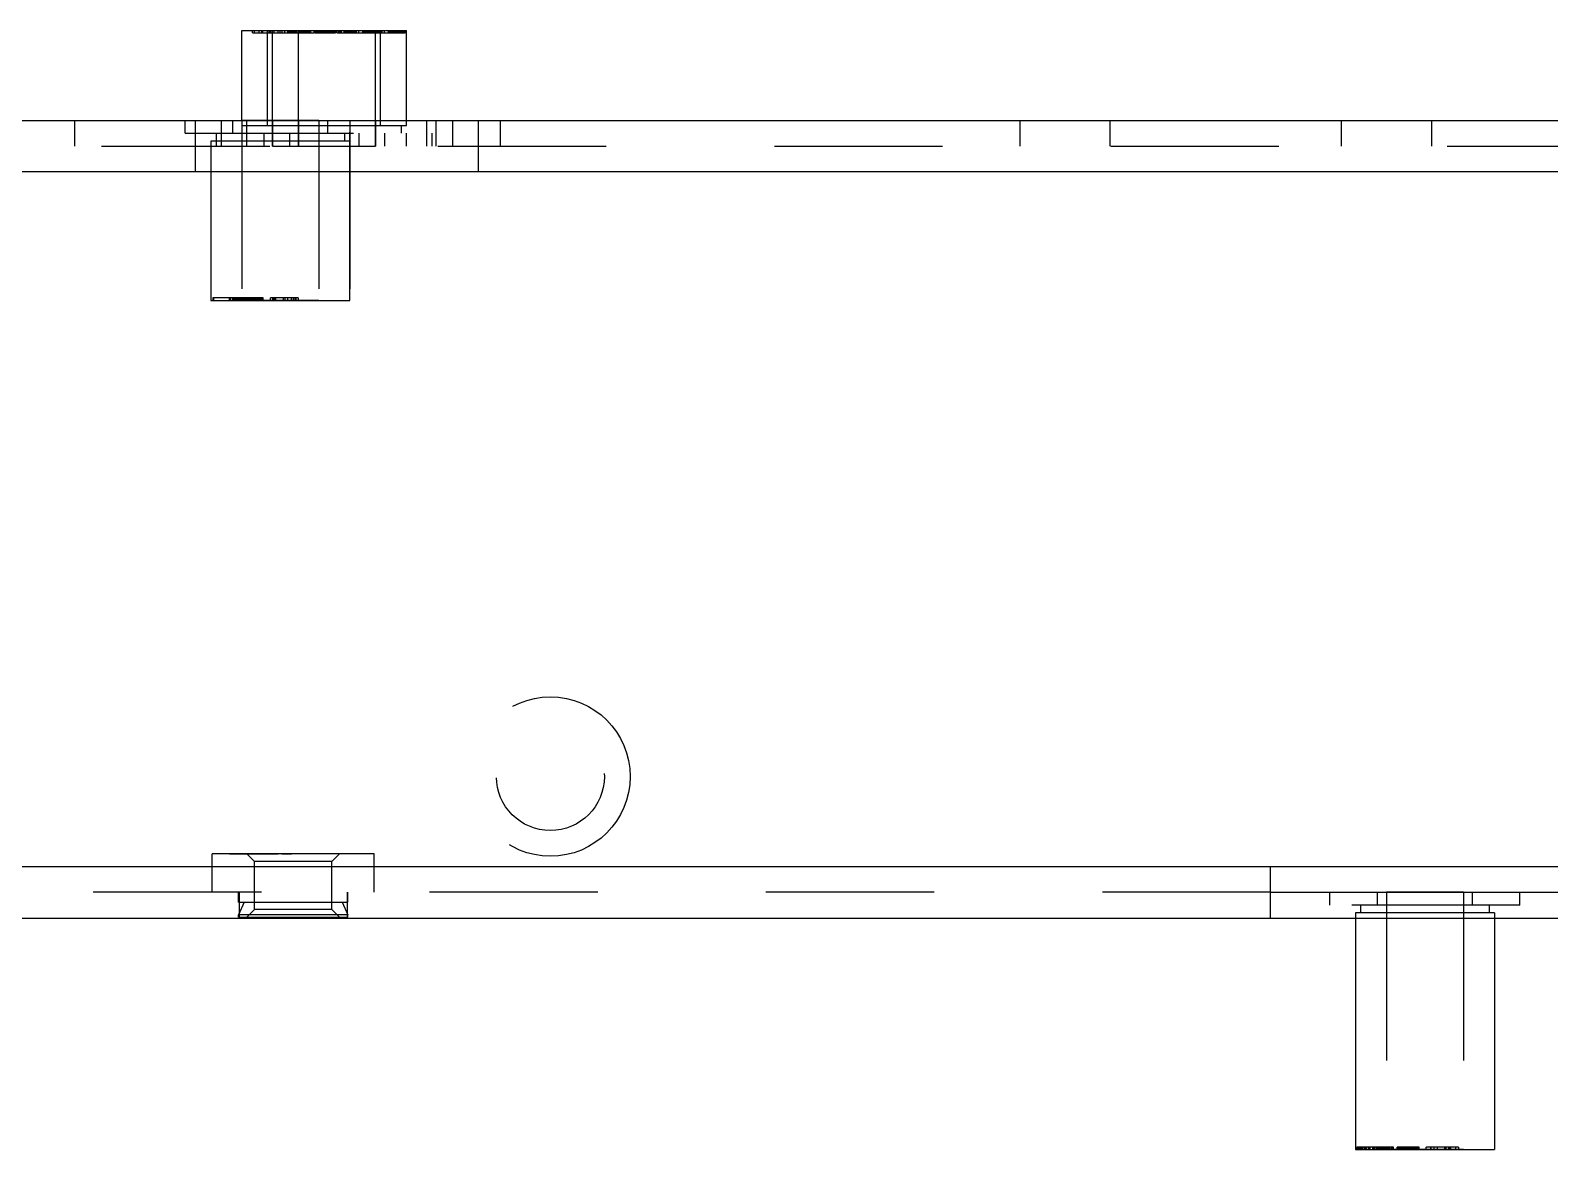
# Model space of a CAD drawing. Header units: millimetres. Extents: x 0 to 1189, y 25 to 866.
# Drawn here: x 396.7 to 455.7, y 255.8 to 299.3 of the extents above; entities that cross this region are included whole.
import ezdxf

# ---------------------------------------------------------------- set-up
doc = ezdxf.new("R2010")
doc.units = ezdxf.units.MM
doc.header["$LTSCALE"] = 65.395
doc.linetypes.add('HIDDEN', pattern=[0.2, 0.1, -0.1])
doc.layers.get('0').update_dxf_attribs({"linetype": 'CONTINUOUS'})
doc.layers.add('02___PRT_ALL_AXES', color=7, linetype='CONTINUOUS')
doc.layers.add('DEFAULT_2', color=8, linetype='HIDDEN')

msp = doc.modelspace()

# ---------------------------------------------------------------- linework, layer by layer
at = {"color": 7, "linetype": 'Continuous'}
for p, q in [((404.902, 299.338), (411.302, 299.338)), ((404.902, 295.838), (404.902, 299.338)), ((405.323, 299.238), (405.323, 299.338)), ((405.323, 299.238), (405.393, 299.238)), ((405.393, 299.238), (405.393, 299.338)), ((405.574, 299.238), (405.574, 299.338)), ((405.574, 299.238), (405.688, 299.238)), ((405.688, 299.238), (405.688, 299.338)), ((405.905, 299.238), (405.905, 299.338)), ((405.905, 299.238), (406.006, 299.238)), ((406.006, 299.238), (406.006, 299.338)), ((406.963, 299.238), (406.963, 299.338)), ((406.963, 299.238), (407.137, 299.238)), ((407.01, 299.338), (407.01, 299.238)), ((407.132, 299.338), (407.132, 299.238)), ((407.137, 299.238), (407.137, 299.338)), ((409.253, 299.238), (409.253, 299.338)), ((409.253, 299.238), (409.351, 299.238)), ((409.351, 299.238), (409.351, 299.338)), ((409.847, 299.238), (409.847, 299.338)), ((409.847, 299.238), (409.903, 299.238)), ((409.903, 299.238), (409.903, 299.338)), ((410.221, 299.238), (410.221, 299.338)), ((410.221, 299.238), (410.251, 299.238)), ((410.251, 299.238), (410.251, 299.338)), ((410.302, 295.838), (410.302, 299.338)), ((410.302, 299.238), (410.351, 299.238)), ((410.351, 299.238), (410.351, 299.338)), ((410.847, 299.238), (410.847, 299.338)), ((410.847, 299.238), (410.903, 299.238)), ((410.903, 299.238), (410.903, 299.338)), ((411.221, 299.238), (411.221, 299.338)), ((411.221, 299.238), (411.251, 299.238)), ((411.251, 299.238), (411.251, 299.338)), ((411.302, 295.838), (411.302, 299.338)), ((444.902, 265.838), (456.902, 265.838)), ((448.202, 264.838), (448.202, 255.838)), ((453.602, 264.838), (453.602, 255.838)), ((448.202, 255.838), (453.602, 255.838)), ((448.693, 255.938), (448.624, 255.938)), ((448.624, 255.938), (448.624, 255.838)), ((448.693, 255.938), (448.693, 255.838)), ((450.2, 255.938), (450.029, 255.938)), ((450.029, 255.938), (450.029, 255.838)), ((450.085, 255.838), (450.085, 255.938)), ((450.2, 255.938), (450.2, 255.838)), ((451.378, 255.938), (451.253, 255.938)), ((451.253, 255.938), (451.253, 255.838)), ((451.378, 255.938), (451.378, 255.838)), ((451.822, 255.938), (451.662, 255.938)), ((451.662, 255.938), (451.662, 255.838)), ((451.709, 255.838), (451.709, 255.938)), ((451.728, 255.838), (451.728, 255.938)), ((451.822, 255.938), (451.822, 255.838)), ((452.203, 255.938), (452.091, 255.938)), ((452.091, 255.938), (452.091, 255.838)), ((452.203, 255.938), (452.203, 255.838))]:
    msp.add_line(p, q, dxfattribs=at)
at = {"color": 3, "linetype": 'Continuous'}
for p, q in [((161.902, 295.838), (571.902, 295.838)), ((507.622, 293.838), (386.372, 293.838)), ((160.902, 266.838), (572.902, 266.838)), ((444.902, 264.838), (444.902, 266.838)), ((160.902, 264.838), (572.902, 264.838))]:
    msp.add_line(p, q, dxfattribs=at)
at = {"layer": '02___PRT_ALL_AXES', "color": 7, "linetype": 'Continuous'}
for p, q in [((404.902, 295.838), (404.902, 299.338)), ((410.302, 295.838), (410.302, 299.338)), ((411.302, 295.838), (411.302, 299.338)), ((448.202, 264.838), (448.202, 255.838)), ((453.602, 264.838), (453.602, 255.838))]:
    msp.add_line(p, q, dxfattribs=at)
at = {"layer": '02___PRT_ALL_AXES', "color": 8, "linetype": 'HIDDEN'}
for p, q in [((405.902, 295.638), (405.902, 299.338)), ((406.102, 299.338), (410.102, 299.338)), ((406.102, 294.838), (406.102, 299.338)), ((407.102, 294.838), (407.102, 299.338)), ((409.102, 288.838), (409.102, 299.338)), ((410.102, 294.838), (410.102, 299.338)), ((407.902, 295.838), (404.902, 295.838)), ((404.902, 295.838), (404.902, 288.838)), ((407.902, 295.838), (407.902, 288.838)), ((410.302, 295.638), (410.302, 295.838)), ((411.302, 295.638), (411.302, 295.838)), ((403.702, 295.038), (403.702, 288.838)), ((406.102, 294.838), (410.102, 294.838)), ((407.902, 288.838), (404.902, 288.838)), ((452.402, 265.838), (449.402, 265.838)), ((449.402, 265.838), (449.402, 255.838)), ((452.402, 265.838), (452.402, 255.838)), ((448.202, 265.038), (448.202, 264.838)), ((453.602, 265.038), (453.602, 264.838)), ((452.402, 255.838), (449.402, 255.838))]:
    msp.add_line(p, q, dxfattribs=at)
at = {"layer": 'DEFAULT_2', "color": 8, "linetype": 'HIDDEN'}
for p, q in [((405.393, 299.238), (405.574, 299.238)), ((405.688, 299.238), (405.905, 299.238)), ((405.708, 299.338), (405.708, 299.238)), ((405.902, 295.638), (405.902, 299.338)), ((405.949, 299.338), (405.949, 299.238)), ((406.006, 299.238), (406.963, 299.238)), ((406.019, 299.338), (406.019, 299.238)), ((406.147, 299.338), (406.147, 299.238)), ((406.323, 299.238), (406.323, 299.338)), ((406.393, 299.238), (406.393, 299.338)), ((406.461, 299.338), (406.461, 299.238)), ((406.574, 299.238), (406.574, 299.338)), ((406.688, 299.238), (406.688, 299.338)), ((406.702, 299.338), (406.702, 299.238)), ((406.708, 299.338), (406.708, 299.238)), ((406.73, 299.338), (406.73, 299.238)), ((406.738, 299.338), (406.738, 299.238)), ((406.765, 299.338), (406.765, 299.238)), ((406.818, 299.338), (406.818, 299.238)), ((406.832, 299.338), (406.832, 299.238)), ((406.844, 299.338), (406.844, 299.238)), ((406.86, 299.338), (406.86, 299.238)), ((406.876, 299.338), (406.876, 299.238)), ((406.891, 299.338), (406.891, 299.238)), ((406.897, 299.338), (406.897, 299.238)), ((406.905, 299.238), (406.905, 299.338)), ((406.912, 299.338), (406.912, 299.238)), ((406.949, 299.338), (406.949, 299.238)), ((406.962, 299.338), (406.962, 299.238)), ((406.996, 299.338), (406.996, 299.238)), ((407.006, 299.238), (407.006, 299.338)), ((407.015, 299.338), (407.015, 299.238)), ((407.019, 299.338), (407.019, 299.238)), ((407.085, 299.338), (407.085, 299.238)), ((407.087, 299.338), (407.087, 299.238)), ((407.105, 299.338), (407.105, 299.238)), ((407.122, 299.338), (407.122, 299.238)), ((407.137, 299.238), (407.702, 299.238)), ((407.147, 299.338), (407.147, 299.238)), ((407.186, 299.338), (407.186, 299.238)), ((407.192, 299.338), (407.192, 299.238)), ((407.204, 299.338), (407.204, 299.238)), ((407.217, 299.338), (407.217, 299.238)), ((407.234, 299.338), (407.234, 299.238)), ((407.239, 299.338), (407.239, 299.238)), ((407.273, 299.338), (407.273, 299.238)), ((407.275, 299.338), (407.275, 299.238)), ((407.284, 299.338), (407.284, 299.238)), ((407.304, 299.338), (407.304, 299.238)), ((407.307, 299.338), (407.307, 299.238)), ((407.333, 299.338), (407.333, 299.238)), ((407.335, 299.338), (407.335, 299.238)), ((407.357, 299.338), (407.357, 299.238)), ((407.358, 299.338), (407.358, 299.238)), ((407.362, 299.338), (407.362, 299.238)), ((407.371, 299.338), (407.371, 299.238)), ((407.377, 299.338), (407.377, 299.238)), ((407.38, 299.338), (407.38, 299.238)), ((407.384, 299.338), (407.384, 299.238)), ((407.413, 299.338), (407.413, 299.238)), ((407.423, 299.338), (407.423, 299.238)), ((407.431, 299.338), (407.431, 299.238)), ((407.442, 299.338), (407.442, 299.238)), ((407.451, 299.338), (407.451, 299.238)), ((407.453, 299.338), (407.453, 299.238)), ((407.461, 299.338), (407.461, 299.238)), ((407.464, 299.338), (407.464, 299.238)), ((407.479, 299.338), (407.479, 299.238)), ((407.482, 299.338), (407.482, 299.238)), ((407.486, 299.338), (407.486, 299.238)), ((407.506, 299.338), (407.506, 299.238)), ((407.544, 299.338), (407.544, 299.238)), ((407.55, 299.338), (407.55, 299.238)), ((407.553, 299.338), (407.553, 299.238)), ((407.574, 299.338), (407.574, 299.238)), ((407.702, 299.338), (407.702, 299.238)), ((407.73, 299.338), (407.73, 299.238)), ((407.73, 299.238), (408.553, 299.238)), ((407.738, 299.338), (407.738, 299.238)), ((407.765, 299.338), (407.765, 299.238)), ((407.818, 299.338), (407.818, 299.238)), ((407.832, 299.338), (407.832, 299.238)), ((407.844, 299.338), (407.844, 299.238)), ((407.86, 299.338), (407.86, 299.238)), ((407.87, 299.338), (407.87, 299.238)), ((407.876, 299.338), (407.876, 299.238)), ((407.886, 299.338), (407.886, 299.238)), ((407.891, 299.338), (407.891, 299.238)), ((407.897, 299.338), (407.897, 299.238)), ((407.912, 299.338), (407.912, 299.238)), ((407.924, 299.338), (407.924, 299.238)), ((407.949, 299.338), (407.949, 299.238)), ((407.962, 299.338), (407.962, 299.238)), ((407.963, 299.238), (407.963, 299.338)), ((407.979, 299.338), (407.979, 299.238)), ((407.996, 299.338), (407.996, 299.238)), ((408.01, 299.338), (408.01, 299.238)), ((408.011, 299.338), (408.011, 299.238)), ((408.015, 299.338), (408.015, 299.238)), ((408.019, 299.338), (408.019, 299.238)), ((408.02, 299.338), (408.02, 299.238)), ((408.028, 299.338), (408.028, 299.238)), ((408.051, 299.338), (408.051, 299.238)), ((408.06, 299.338), (408.06, 299.238)), ((408.06, 299.338), (408.06, 299.238)), ((408.069, 299.338), (408.069, 299.238)), ((408.085, 299.338), (408.085, 299.238)), ((408.087, 299.338), (408.087, 299.238)), ((408.1, 299.338), (408.1, 299.238)), ((408.105, 299.338), (408.105, 299.238)), ((408.122, 299.338), (408.122, 299.238)), ((408.131, 299.338), (408.131, 299.238)), ((408.132, 299.338), (408.132, 299.238)), ((408.137, 299.238), (408.137, 299.338)), ((408.156, 299.338), (408.156, 299.238)), ((408.186, 299.338), (408.186, 299.238)), ((408.192, 299.338), (408.192, 299.238)), ((408.193, 299.338), (408.193, 299.238)), ((408.204, 299.338), (408.204, 299.238)), ((408.209, 299.338), (408.209, 299.238)), ((408.217, 299.338), (408.217, 299.238)), ((408.234, 299.338), (408.234, 299.238)), ((408.239, 299.338), (408.239, 299.238)), ((408.273, 299.338), (408.273, 299.238)), ((408.275, 299.338), (408.275, 299.238)), ((408.284, 299.338), (408.284, 299.238)), ((408.304, 299.338), (408.304, 299.238)), ((408.307, 299.338), (408.307, 299.238)), ((408.333, 299.338), (408.333, 299.238)), ((408.335, 299.338), (408.335, 299.238)), ((408.357, 299.338), (408.357, 299.238)), ((408.358, 299.338), (408.358, 299.238)), ((408.362, 299.338), (408.362, 299.238)), ((408.371, 299.338), (408.371, 299.238)), ((408.377, 299.338), (408.377, 299.238)), ((408.38, 299.338), (408.38, 299.238)), ((408.384, 299.338), (408.384, 299.238)), ((408.413, 299.338), (408.413, 299.238)), ((408.423, 299.338), (408.423, 299.238)), ((408.431, 299.338), (408.431, 299.238)), ((408.442, 299.338), (408.442, 299.238)), ((408.451, 299.338), (408.451, 299.238)), ((408.453, 299.338), (408.453, 299.238)), ((408.464, 299.338), (408.464, 299.238)), ((408.479, 299.338), (408.479, 299.238)), ((408.482, 299.338), (408.482, 299.238)), ((408.486, 299.338), (408.486, 299.238)), ((408.506, 299.338), (408.506, 299.238)), ((408.544, 299.338), (408.544, 299.238)), ((408.55, 299.338), (408.55, 299.238)), ((408.553, 299.338), (408.553, 299.238)), ((408.6, 299.338), (408.6, 299.238)), ((408.6, 299.238), (409.253, 299.238)), ((408.667, 299.338), (408.667, 299.238)), ((408.675, 299.338), (408.675, 299.238)), ((408.718, 299.338), (408.718, 299.238)), ((408.767, 299.338), (408.767, 299.238)), ((408.769, 299.338), (408.769, 299.238)), ((408.87, 299.338), (408.87, 299.238)), ((408.886, 299.338), (408.886, 299.238)), ((408.924, 299.338), (408.924, 299.238)), ((408.949, 299.338), (408.949, 299.238)), ((408.979, 299.338), (408.979, 299.238)), ((409.004, 299.338), (409.004, 299.238)), ((409.011, 299.338), (409.011, 299.238)), ((409.019, 299.338), (409.019, 299.238)), ((409.02, 299.338), (409.02, 299.238)), ((409.028, 299.338), (409.028, 299.238)), ((409.051, 299.338), (409.051, 299.238)), ((409.06, 299.338), (409.06, 299.238)), ((409.06, 299.338), (409.06, 299.238)), ((409.069, 299.338), (409.069, 299.238)), ((409.079, 299.338), (409.079, 299.238)), ((409.1, 299.338), (409.1, 299.238)), ((409.106, 299.338), (409.106, 299.238)), ((409.131, 299.338), (409.131, 299.238)), ((409.156, 299.338), (409.156, 299.238)), ((409.179, 299.338), (409.179, 299.238)), ((409.181, 299.338), (409.181, 299.238)), ((409.193, 299.338), (409.193, 299.238)), ((409.209, 299.338), (409.209, 299.238)), ((409.274, 299.338), (409.274, 299.238)), ((409.306, 299.338), (409.306, 299.238)), ((409.334, 299.338), (409.334, 299.238)), ((409.349, 299.338), (409.349, 299.238)), ((409.351, 299.238), (409.847, 299.238)), ((409.438, 299.338), (409.438, 299.238)), ((409.598, 299.338), (409.598, 299.238)), ((409.6, 299.338), (409.6, 299.238)), ((409.6, 299.338), (409.6, 299.238)), ((409.628, 299.338), (409.628, 299.238)), ((409.638, 299.338), (409.638, 299.238)), ((409.667, 299.338), (409.667, 299.238)), ((409.671, 299.338), (409.671, 299.238)), ((409.675, 299.338), (409.675, 299.238)), ((409.704, 299.338), (409.704, 299.238)), ((409.707, 299.338), (409.707, 299.238)), ((409.718, 299.338), (409.718, 299.238)), ((409.719, 299.338), (409.719, 299.238)), ((409.731, 299.338), (409.731, 299.238)), ((409.751, 299.338), (409.751, 299.238)), ((409.756, 299.338), (409.756, 299.238)), ((409.758, 299.338), (409.758, 299.238)), ((409.767, 299.338), (409.767, 299.238)), ((409.769, 299.338), (409.769, 299.238)), ((409.77, 299.338), (409.77, 299.238)), ((409.814, 299.338), (409.814, 299.238)), ((409.826, 299.338), (409.826, 299.238)), ((409.853, 299.338), (409.853, 299.238)), ((409.897, 299.338), (409.897, 299.238)), ((409.903, 299.238), (410.221, 299.238)), ((409.906, 299.338), (409.906, 299.238)), ((409.933, 299.338), (409.933, 299.238)), ((409.964, 299.338), (409.964, 299.238)), ((409.966, 299.338), (409.966, 299.238)), ((409.998, 299.338), (409.998, 299.238)), ((410.004, 299.338), (410.004, 299.238)), ((410.005, 299.338), (410.005, 299.238)), ((410.025, 299.338), (410.025, 299.238)), ((410.049, 299.338), (410.049, 299.238)), ((410.063, 299.338), (410.063, 299.238)), ((410.079, 299.338), (410.079, 299.238)), ((410.08, 299.338), (410.08, 299.238)), ((410.094, 299.338), (410.094, 299.238)), ((410.106, 299.338), (410.106, 299.238)), ((410.116, 299.338), (410.116, 299.238)), ((410.119, 299.338), (410.119, 299.238)), ((410.144, 299.338), (410.144, 299.238)), ((410.144, 299.338), (410.144, 299.238)), ((410.147, 299.338), (410.147, 299.238)), ((410.179, 299.338), (410.179, 299.238)), ((410.18, 299.338), (410.18, 299.238)), ((410.181, 299.338), (410.181, 299.238)), ((410.213, 299.338), (410.213, 299.238)), ((410.251, 299.238), (410.302, 299.238)), ((410.252, 299.338), (410.252, 299.238)), ((410.253, 299.238), (410.253, 299.338)), ((410.274, 299.338), (410.274, 299.238)), ((410.306, 299.338), (410.306, 299.238)), ((410.334, 299.338), (410.334, 299.238)), ((410.349, 299.338), (410.349, 299.238)), ((410.351, 299.238), (410.847, 299.238)), ((410.438, 299.338), (410.438, 299.238)), ((410.598, 299.338), (410.598, 299.238)), ((410.6, 299.338), (410.6, 299.238)), ((410.628, 299.338), (410.628, 299.238)), ((410.638, 299.338), (410.638, 299.238)), ((410.671, 299.338), (410.671, 299.238)), ((410.704, 299.338), (410.704, 299.238)), ((410.707, 299.338), (410.707, 299.238)), ((410.719, 299.338), (410.719, 299.238)), ((410.731, 299.338), (410.731, 299.238)), ((410.751, 299.338), (410.751, 299.238)), ((410.756, 299.338), (410.756, 299.238)), ((410.758, 299.338), (410.758, 299.238)), ((410.77, 299.338), (410.77, 299.238)), ((410.814, 299.338), (410.814, 299.238)), ((410.826, 299.338), (410.826, 299.238)), ((410.853, 299.338), (410.853, 299.238)), ((410.897, 299.338), (410.897, 299.238)), ((410.903, 299.238), (411.221, 299.238)), ((410.906, 299.338), (410.906, 299.238)), ((410.933, 299.338), (410.933, 299.238)), ((410.964, 299.338), (410.964, 299.238)), ((410.966, 299.338), (410.966, 299.238)), ((410.998, 299.338), (410.998, 299.238)), ((411.005, 299.338), (411.005, 299.238)), ((411.025, 299.338), (411.025, 299.238)), ((411.049, 299.338), (411.049, 299.238)), ((411.063, 299.338), (411.063, 299.238)), ((411.08, 299.338), (411.08, 299.238)), ((411.094, 299.338), (411.094, 299.238)), ((411.116, 299.338), (411.116, 299.238)), ((411.119, 299.338), (411.119, 299.238)), ((411.144, 299.338), (411.144, 299.238)), ((411.144, 299.338), (411.144, 299.238)), ((411.147, 299.338), (411.147, 299.238)), ((411.18, 299.338), (411.18, 299.238)), ((411.213, 299.338), (411.213, 299.238)), ((411.251, 299.238), (411.252, 299.238)), ((411.252, 299.338), (411.252, 299.238)), ((398.402, 295.838), (398.402, 294.838)), ((402.707, 295.338), (402.707, 295.838)), ((402.707, 295.338), (412.297, 295.338)), ((403.102, 293.838), (403.102, 295.838)), ((403.902, 295.338), (403.902, 295.038)), ((403.907, 295.338), (403.907, 294.838)), ((404.102, 295.838), (404.102, 294.838)), ((404.555, 295.338), (404.555, 295.838)), ((404.902, 295.838), (404.902, 294.838)), ((404.902, 295.638), (411.302, 295.638)), ((404.907, 295.338), (404.907, 294.838)), ((405.102, 294.838), (405.102, 295.838)), ((405.755, 295.338), (405.755, 294.838)), ((406.102, 295.838), (406.102, 294.838)), ((406.755, 295.338), (406.755, 294.838)), ((407.102, 295.838), (407.102, 294.838)), ((407.902, 295.838), (407.902, 294.838)), ((408.25, 295.338), (408.25, 295.838)), ((408.902, 295.338), (408.902, 295.038)), ((409.102, 295.838), (409.102, 288.838)), ((409.45, 295.338), (409.45, 294.838)), ((410.097, 295.338), (410.097, 295.838)), ((410.102, 295.838), (410.102, 294.838)), ((410.302, 295.638), (410.302, 295.838)), ((410.45, 295.338), (410.45, 294.838)), ((411.102, 295.638), (411.102, 295.338)), ((411.297, 295.338), (411.297, 294.838)), ((411.302, 295.638), (411.302, 295.838)), ((412.102, 294.838), (412.102, 295.838)), ((412.297, 295.338), (412.297, 294.838)), ((412.452, 295.838), (412.452, 294.838)), ((413.102, 295.838), (413.102, 294.838)), ((414.102, 293.838), (414.102, 295.838)), ((414.952, 295.838), (414.952, 294.838)), ((435.152, 295.838), (435.152, 294.838)), ((438.652, 295.838), (438.652, 294.838)), ((447.652, 295.838), (447.652, 294.838)), ((451.152, 295.838), (451.152, 294.838)), ((386.372, 294.838), (507.622, 294.838)), ((409.102, 295.038), (403.702, 295.038)), ((403.702, 295.038), (403.702, 288.838)), ((403.702, 288.838), (409.102, 288.838)), ((405.735, 288.938), (403.777, 288.938)), ((403.777, 288.938), (403.777, 288.838)), ((403.808, 288.938), (403.808, 288.838)), ((404.429, 288.838), (404.429, 288.938)), ((404.435, 288.838), (404.435, 288.938)), ((404.454, 288.838), (404.454, 288.938)), ((404.478, 288.838), (404.478, 288.938)), ((404.558, 288.838), (404.558, 288.938)), ((404.573, 288.838), (404.573, 288.938)), ((404.576, 288.838), (404.576, 288.938)), ((404.585, 288.838), (404.585, 288.938)), ((404.6, 288.838), (404.6, 288.938)), ((404.602, 288.838), (404.602, 288.938)), ((404.611, 288.838), (404.611, 288.938)), ((404.635, 288.838), (404.635, 288.938)), ((404.644, 288.838), (404.644, 288.938)), ((404.646, 288.838), (404.646, 288.938)), ((404.661, 288.838), (404.661, 288.938)), ((404.67, 288.838), (404.67, 288.938)), ((404.673, 288.838), (404.673, 288.938)), ((404.722, 288.838), (404.722, 288.938)), ((404.768, 288.838), (404.768, 288.938)), ((404.792, 288.838), (404.792, 288.938)), ((404.795, 288.838), (404.795, 288.938)), ((404.798, 288.838), (404.798, 288.938)), ((404.81, 288.838), (404.81, 288.938)), ((404.811, 288.838), (404.811, 288.938)), ((404.817, 288.838), (404.817, 288.938)), ((404.825, 288.838), (404.825, 288.938)), ((404.829, 288.838), (404.829, 288.938)), ((404.854, 288.838), (404.854, 288.938)), ((404.879, 288.838), (404.879, 288.938)), ((404.895, 288.838), (404.895, 288.938)), ((404.899, 288.838), (404.899, 288.938)), ((404.909, 288.838), (404.909, 288.938)), ((404.916, 288.838), (404.916, 288.938)), ((404.934, 288.838), (404.934, 288.938)), ((404.935, 288.938), (404.935, 288.838)), ((404.943, 288.838), (404.943, 288.938)), ((404.984, 288.838), (404.984, 288.938)), ((405.012, 288.838), (405.012, 288.938)), ((405.023, 288.838), (405.023, 288.938)), ((405.054, 288.838), (405.054, 288.938)), ((405.057, 288.838), (405.057, 288.938)), ((405.08, 288.838), (405.08, 288.938)), ((405.088, 288.938), (405.088, 288.838)), ((405.095, 288.838), (405.095, 288.938)), ((405.098, 288.838), (405.098, 288.938)), ((405.102, 288.838), (405.102, 288.938)), ((405.119, 288.838), (405.119, 288.938)), ((405.161, 288.838), (405.161, 288.938)), ((405.164, 288.838), (405.164, 288.938)), ((405.165, 288.838), (405.165, 288.938)), ((405.169, 288.838), (405.169, 288.938)), ((405.175, 288.838), (405.175, 288.938)), ((405.191, 288.838), (405.191, 288.938)), ((405.216, 288.838), (405.216, 288.938)), ((405.219, 288.838), (405.219, 288.938)), ((405.258, 288.838), (405.258, 288.938)), ((405.26, 288.838), (405.26, 288.938)), ((405.26, 288.838), (405.26, 288.938)), ((405.266, 288.838), (405.266, 288.938)), ((405.279, 288.838), (405.279, 288.938)), ((405.288, 288.838), (405.288, 288.938)), ((405.324, 288.838), (405.324, 288.938)), ((405.332, 288.838), (405.332, 288.938)), ((405.333, 288.838), (405.333, 288.938)), ((405.335, 288.838), (405.335, 288.938)), ((405.364, 288.838), (405.364, 288.938)), ((405.372, 288.838), (405.372, 288.938)), ((405.402, 288.838), (405.402, 288.938)), ((405.436, 288.838), (405.436, 288.938)), ((405.453, 288.838), (405.453, 288.938)), ((405.507, 288.838), (405.507, 288.938)), ((405.508, 288.838), (405.508, 288.938)), ((405.544, 288.838), (405.544, 288.938)), ((405.585, 288.838), (405.585, 288.938)), ((405.617, 288.838), (405.617, 288.938)), ((405.62, 288.838), (405.62, 288.938)), ((405.658, 288.838), (405.658, 288.938)), ((405.708, 288.838), (405.708, 288.938)), ((405.709, 288.838), (405.709, 288.938)), ((405.735, 288.838), (405.735, 288.938)), ((407.09, 288.938), (406.025, 288.938)), ((406.025, 288.838), (406.025, 288.938)), ((406.093, 288.938), (406.093, 288.838)), ((406.165, 288.838), (406.165, 288.938)), ((406.212, 288.838), (406.212, 288.938)), ((406.219, 288.938), (406.219, 288.838)), ((406.511, 288.938), (406.511, 288.838)), ((406.587, 288.838), (406.587, 288.938)), ((406.678, 288.938), (406.678, 288.838)), ((406.835, 288.838), (406.835, 288.938)), ((406.913, 288.838), (406.913, 288.938)), ((406.967, 288.938), (406.967, 288.838)), ((407.022, 288.838), (407.022, 288.938)), ((407.09, 288.938), (407.09, 288.838)), ((410.052, 267.338), (403.752, 267.338)), ((403.752, 265.838), (403.752, 267.338)), ((404.427, 267.318), (404.427, 267.338)), ((406.318, 267.318), (404.427, 267.318)), ((404.44, 267.338), (404.44, 267.318)), ((404.463, 267.338), (404.463, 267.318)), ((404.47, 267.338), (404.47, 267.318)), ((404.508, 267.338), (404.508, 267.318)), ((404.509, 267.318), (404.509, 267.338)), ((404.51, 267.338), (404.51, 267.318)), ((404.511, 267.318), (404.511, 267.338)), ((404.522, 267.338), (404.522, 267.318)), ((404.532, 267.338), (404.532, 267.318)), ((404.755, 267.338), (404.755, 267.318)), ((404.788, 267.338), (404.788, 267.318)), ((404.869, 267.338), (404.869, 267.318)), ((404.902, 267.338), (404.902, 267.318)), ((404.911, 267.338), (404.911, 267.318)), ((404.923, 267.338), (404.923, 267.318)), ((404.943, 267.338), (404.943, 267.318)), ((404.944, 267.318), (404.944, 267.338)), ((404.944, 267.338), (404.944, 267.318)), ((404.946, 267.338), (404.946, 267.318)), ((404.973, 267.338), (404.973, 267.318)), ((404.974, 267.338), (404.974, 267.318)), ((404.98, 267.338), (404.98, 267.318)), ((404.991, 267.338), (404.991, 267.318)), ((405.002, 267.338), (405.002, 267.318)), ((405.003, 267.338), (405.003, 267.318)), ((405.048, 267.338), (405.048, 267.318)), ((405.06, 267.338), (405.06, 267.318)), ((405.09, 267.338), (405.09, 267.318)), ((405.094, 267.338), (405.094, 267.318)), ((405.096, 267.338), (405.096, 267.318)), ((405.402, 267.038), (405.102, 267.338)), ((405.103, 267.318), (405.103, 267.338)), ((405.17, 267.338), (405.17, 267.318)), ((405.188, 267.338), (405.188, 267.318)), ((405.19, 267.338), (405.19, 267.318)), ((405.192, 267.338), (405.192, 267.318)), ((405.193, 267.338), (405.193, 267.318)), ((405.207, 267.338), (405.207, 267.318)), ((405.21, 267.338), (405.21, 267.318)), ((405.213, 267.318), (405.213, 267.338)), ((405.226, 267.338), (405.226, 267.318)), ((405.228, 267.318), (405.228, 267.338)), ((405.235, 267.338), (405.235, 267.318)), ((405.236, 267.338), (405.236, 267.318)), ((405.297, 267.338), (405.297, 267.318)), ((405.298, 267.338), (405.298, 267.318)), ((405.309, 267.338), (405.309, 267.318)), ((405.334, 267.338), (405.334, 267.318)), ((405.34, 267.338), (405.34, 267.318)), ((405.356, 267.338), (405.356, 267.318)), ((405.358, 267.318), (405.358, 267.338)), ((405.371, 267.338), (405.371, 267.318)), ((405.376, 267.338), (405.376, 267.318)), ((405.385, 267.338), (405.385, 267.318)), ((405.386, 267.318), (405.386, 267.338)), ((405.389, 267.318), (405.389, 267.338)), ((405.401, 267.338), (405.401, 267.318)), ((408.402, 267.038), (405.402, 267.038)), ((405.402, 265.168), (405.402, 267.038)), ((405.415, 267.338), (405.415, 267.318)), ((405.416, 267.338), (405.416, 267.318)), ((405.417, 267.318), (405.417, 267.338)), ((405.45, 267.338), (405.45, 267.318)), ((405.458, 267.338), (405.458, 267.318)), ((405.517, 267.338), (405.517, 267.318)), ((405.524, 267.338), (405.524, 267.318)), ((405.548, 267.338), (405.548, 267.318)), ((405.559, 267.318), (405.559, 267.338)), ((405.571, 267.338), (405.571, 267.318)), ((405.582, 267.338), (405.582, 267.318)), ((405.583, 267.318), (405.583, 267.338)), ((405.593, 267.318), (405.593, 267.338)), ((405.595, 267.338), (405.595, 267.318)), ((405.634, 267.338), (405.634, 267.318)), ((405.663, 267.318), (405.663, 267.338)), ((405.67, 267.338), (405.67, 267.318)), ((405.671, 267.318), (405.671, 267.338)), ((405.747, 267.338), (405.747, 267.318)), ((405.765, 267.338), (405.765, 267.318)), ((405.793, 267.318), (405.793, 267.338)), ((405.806, 267.338), (405.806, 267.318)), ((405.816, 267.338), (405.816, 267.318)), ((405.834, 267.318), (405.834, 267.338)), ((405.864, 267.338), (405.864, 267.318)), ((405.872, 267.338), (405.872, 267.318)), ((406.001, 267.338), (406.001, 267.318)), ((406.036, 267.338), (406.036, 267.318)), ((406.064, 267.338), (406.064, 267.318)), ((406.071, 267.338), (406.071, 267.318)), ((406.1, 267.338), (406.1, 267.318)), ((406.112, 267.338), (406.112, 267.318)), ((406.14, 267.338), (406.14, 267.318)), ((406.147, 267.318), (406.147, 267.338)), ((406.307, 267.338), (406.307, 267.318)), ((406.318, 267.338), (406.318, 267.318)), ((406.458, 267.338), (406.458, 267.318)), ((406.839, 267.318), (406.458, 267.318)), ((406.459, 267.338), (406.459, 267.318)), ((406.499, 267.338), (406.499, 267.318)), ((406.509, 267.338), (406.509, 267.318)), ((406.51, 267.338), (406.51, 267.318)), ((406.51, 267.338), (406.51, 267.318)), ((406.532, 267.338), (406.532, 267.318)), ((406.539, 267.338), (406.539, 267.318)), ((406.539, 267.338), (406.539, 267.318)), ((406.544, 267.338), (406.544, 267.318)), ((406.547, 267.338), (406.547, 267.318)), ((406.625, 267.338), (406.625, 267.318)), ((406.641, 267.338), (406.641, 267.318)), ((406.641, 267.338), (406.641, 267.318)), ((406.651, 267.338), (406.651, 267.318)), ((406.675, 267.338), (406.675, 267.318)), ((406.687, 267.338), (406.687, 267.318)), ((406.732, 267.338), (406.732, 267.318)), ((406.759, 267.338), (406.759, 267.318)), ((406.766, 267.338), (406.766, 267.318)), ((406.791, 267.338), (406.791, 267.318)), ((406.792, 267.318), (406.792, 267.338)), ((406.798, 267.318), (406.798, 267.338)), ((406.8, 267.338), (406.8, 267.318)), ((406.806, 267.338), (406.806, 267.318)), ((406.811, 267.338), (406.811, 267.318)), ((406.838, 267.338), (406.838, 267.318)), ((406.839, 267.318), (406.839, 267.338)), ((408.402, 267.038), (408.702, 267.338)), ((408.402, 265.168), (408.402, 267.038)), ((410.052, 265.838), (410.052, 267.338)), ((444.902, 265.838), (292.902, 265.838)), ((404.777, 265.458), (404.777, 265.838)), ((404.802, 265.838), (404.802, 264.838)), ((409.002, 265.838), (409.002, 264.838)), ((409.027, 265.458), (409.027, 265.838)), ((447.207, 265.338), (447.207, 265.838)), ((449.055, 265.338), (449.055, 265.838)), ((449.402, 265.838), (449.402, 264.838)), ((452.402, 265.838), (452.402, 264.838)), ((452.75, 265.338), (452.75, 265.838)), ((454.597, 265.338), (454.597, 265.838)), ((404.777, 265.458), (409.027, 265.458)), ((405.002, 265.458), (404.777, 264.968)), ((408.802, 265.458), (409.027, 264.968)), ((454.597, 265.338), (447.207, 265.338)), ((448.402, 265.338), (448.402, 265.038)), ((453.402, 265.338), (453.402, 265.038)), ((409.027, 264.968), (404.777, 264.968)), ((404.777, 264.868), (404.777, 264.968)), ((404.777, 264.868), (409.027, 264.868)), ((405.402, 265.168), (405.102, 264.868)), ((408.402, 265.168), (405.402, 265.168)), ((408.402, 265.168), (408.702, 264.868)), ((409.027, 264.868), (409.027, 264.968)), ((453.602, 265.038), (448.202, 265.038)), ((448.202, 265.038), (448.202, 264.838)), ((453.602, 265.038), (453.602, 264.838)), ((448.624, 255.938), (448.261, 255.938)), ((448.261, 255.838), (448.261, 255.938)), ((448.268, 255.838), (448.268, 255.938)), ((448.301, 255.838), (448.301, 255.938)), ((448.316, 255.838), (448.316, 255.938)), ((448.349, 255.838), (448.349, 255.938)), ((448.369, 255.838), (448.369, 255.938)), ((448.371, 255.838), (448.371, 255.938)), ((448.397, 255.838), (448.397, 255.938)), ((448.401, 255.838), (448.401, 255.938)), ((448.415, 255.838), (448.415, 255.938)), ((448.423, 255.838), (448.423, 255.938)), ((448.47, 255.838), (448.47, 255.938)), ((448.477, 255.838), (448.477, 255.938)), ((448.481, 255.838), (448.481, 255.938)), ((448.504, 255.838), (448.504, 255.938)), ((448.569, 255.838), (448.569, 255.938)), ((448.58, 255.838), (448.58, 255.938)), ((448.613, 255.838), (448.613, 255.938)), ((448.624, 255.838), (448.624, 255.938)), ((448.636, 255.838), (448.636, 255.938)), ((449.679, 255.938), (448.693, 255.938)), ((448.742, 255.838), (448.742, 255.938)), ((448.744, 255.838), (448.744, 255.938)), ((448.767, 255.838), (448.767, 255.938)), ((448.769, 255.838), (448.769, 255.938)), ((448.875, 255.838), (448.875, 255.938)), ((448.887, 255.838), (448.887, 255.938)), ((448.898, 255.838), (448.898, 255.938)), ((448.931, 255.838), (448.931, 255.938)), ((448.942, 255.838), (448.942, 255.938)), ((449.007, 255.838), (449.007, 255.938)), ((449.03, 255.838), (449.03, 255.938)), ((449.034, 255.838), (449.034, 255.938)), ((449.041, 255.838), (449.041, 255.938)), ((449.088, 255.838), (449.088, 255.938)), ((449.096, 255.838), (449.096, 255.938)), ((449.11, 255.838), (449.11, 255.938)), ((449.114, 255.838), (449.114, 255.938)), ((449.14, 255.838), (449.14, 255.938)), ((449.142, 255.838), (449.142, 255.938)), ((449.162, 255.838), (449.162, 255.938)), ((449.195, 255.838), (449.195, 255.938)), ((449.21, 255.838), (449.21, 255.938)), ((449.243, 255.838), (449.243, 255.938)), ((449.25, 255.838), (449.25, 255.938)), ((449.292, 255.838), (449.292, 255.938)), ((449.294, 255.838), (449.294, 255.938)), ((449.322, 255.838), (449.322, 255.938)), ((449.344, 255.838), (449.344, 255.938)), ((449.372, 255.838), (449.372, 255.938)), ((449.376, 255.838), (449.376, 255.938)), ((449.44, 255.838), (449.44, 255.938)), ((449.442, 255.838), (449.442, 255.938)), ((449.459, 255.838), (449.459, 255.938)), ((449.462, 255.838), (449.462, 255.938)), ((449.47, 255.838), (449.47, 255.938)), ((449.473, 255.838), (449.473, 255.938)), ((449.482, 255.838), (449.482, 255.938)), ((449.489, 255.838), (449.489, 255.938)), ((449.498, 255.838), (449.498, 255.938)), ((449.501, 255.838), (449.501, 255.938)), ((449.511, 255.838), (449.511, 255.938)), ((449.512, 255.838), (449.512, 255.938)), ((449.529, 255.838), (449.529, 255.938)), ((449.595, 255.838), (449.595, 255.938)), ((449.627, 255.838), (449.627, 255.938)), ((449.678, 255.838), (449.678, 255.938)), ((449.679, 255.838), (449.679, 255.938)), ((450.029, 255.938), (449.824, 255.938)), ((449.824, 255.838), (449.824, 255.938)), ((449.825, 255.838), (449.825, 255.938)), ((449.846, 255.838), (449.846, 255.938)), ((449.848, 255.838), (449.848, 255.938)), ((449.893, 255.838), (449.893, 255.938)), ((449.923, 255.838), (449.923, 255.938)), ((449.931, 255.838), (449.931, 255.938)), ((449.948, 255.838), (449.948, 255.938)), ((449.952, 255.838), (449.952, 255.938)), ((449.958, 255.838), (449.958, 255.938)), ((449.961, 255.838), (449.961, 255.938)), ((449.981, 255.838), (449.981, 255.938)), ((449.986, 255.838), (449.986, 255.938)), ((449.992, 255.838), (449.992, 255.938)), ((449.999, 255.838), (449.999, 255.938)), ((450.003, 255.838), (450.003, 255.938)), ((450.013, 255.838), (450.013, 255.938)), ((450.044, 255.838), (450.044, 255.938)), ((450.064, 255.838), (450.064, 255.938)), ((450.086, 255.838), (450.086, 255.938)), ((450.098, 255.838), (450.098, 255.938)), ((450.101, 255.838), (450.101, 255.938)), ((450.128, 255.838), (450.128, 255.938)), ((450.148, 255.838), (450.148, 255.938)), ((450.157, 255.838), (450.157, 255.938)), ((450.681, 255.938), (450.2, 255.938)), ((450.205, 255.838), (450.205, 255.938)), ((450.211, 255.838), (450.211, 255.938)), ((450.229, 255.838), (450.229, 255.938)), ((450.236, 255.838), (450.236, 255.938)), ((450.24, 255.838), (450.24, 255.938)), ((450.279, 255.838), (450.279, 255.938)), ((450.29, 255.838), (450.29, 255.938)), ((450.311, 255.838), (450.311, 255.938)), ((450.315, 255.838), (450.315, 255.938)), ((450.335, 255.838), (450.335, 255.938)), ((450.357, 255.838), (450.357, 255.938)), ((450.372, 255.838), (450.372, 255.938)), ((450.386, 255.838), (450.386, 255.938)), ((450.409, 255.838), (450.409, 255.938)), ((450.415, 255.838), (450.415, 255.938)), ((450.426, 255.838), (450.426, 255.938)), ((450.441, 255.838), (450.441, 255.938)), ((450.444, 255.838), (450.444, 255.938)), ((450.502, 255.838), (450.502, 255.938)), ((450.508, 255.838), (450.508, 255.938)), ((450.541, 255.838), (450.541, 255.938)), ((450.555, 255.838), (450.555, 255.938)), ((450.559, 255.838), (450.559, 255.938)), ((450.577, 255.838), (450.577, 255.938)), ((450.626, 255.838), (450.626, 255.938)), ((450.676, 255.838), (450.676, 255.938)), ((450.681, 255.838), (450.681, 255.938)), ((451.253, 255.938), (450.956, 255.938)), ((450.956, 255.838), (450.956, 255.938)), ((451.134, 255.838), (451.134, 255.938)), ((451.141, 255.838), (451.141, 255.938)), ((451.662, 255.938), (451.378, 255.938)), ((452.091, 255.938), (451.822, 255.938)), ((451.854, 255.838), (451.854, 255.938)), ((451.906, 255.838), (451.906, 255.938))]:
    msp.add_line(p, q, dxfattribs=at)
for radius in [3.1, 2.1]:
    msp.add_circle((416.902, 270.338), radius, dxfattribs=at)

doc.saveas('drawing.dxf')
